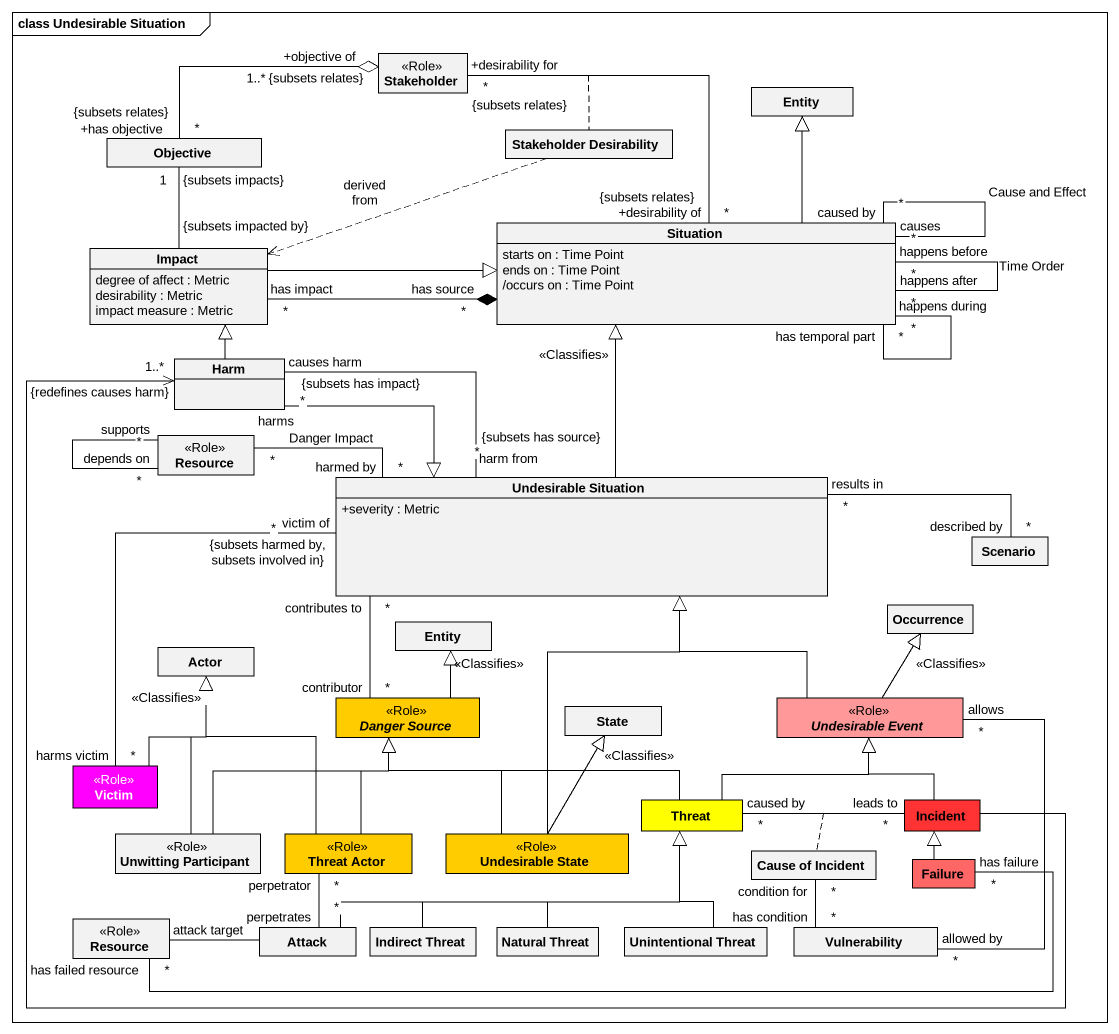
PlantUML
@startuml
mainframe class Undesirable Situation
hide circle
hide empty members
skinparam classAttributeIconSize 0
class Stakeholder <<Role>>
class "Entity" as Entity_
class Objective
class "Stakeholder Desirability" as Stakeholder_Desirability
class Impact {
  degree of affect : Metric
  desirability : Metric
  impact measure : Metric
}
class Situation {
  starts on : Time Point
  ends on : Time Point
  /occurs on : Time Point
}
class Harm
class Resource <<Role>>
class "Undesirable Situation" as Undesirable_Situation {
  +severity : Metric
}
class Scenario
class "Entity" as Entity__2
class Occurrence
class "Actor" as Actor_
abstract class "Danger Source" as Danger_Source <<Role>> #FFCC00
class "State" as State_
abstract class "Undesirable Event" as Undesirable_Event <<Role>> #FF9999
class Victim <<Role>> #FF00FF
class Threat #FFFF00
class Incident #FF3333
class "Unwitting Participant" as Unwitting_Participant <<Role>>
class "Threat Actor" as Threat_Actor <<Role>> #FFCC00
class "Undesirable State" as Undesirable_State <<Role>> #FFCC00
class "Cause of Incident" as Cause_of_Incident
class Failure #FF6666
class "Resource" as Resource_2 <<Role>>
class Attack
class "Indirect Threat" as Indirect_Threat
class "Natural Threat" as Natural_Threat
class "Unintentional Threat" as Unintentional_Threat
class Vulnerability
Stakeholder "+objective of\n1..*\n{subsets relates}" o-left- "+has objective\n{subsets relates}\n*" Objective
Stakeholder "+desirability for\n{subsets relates}\n*" -- "+desirability of\n{subsets relates}\n*" Situation
(Stakeholder, Situation) .. Stakeholder_Desirability
Stakeholder_Desirability .left.> Impact : derived from
Impact "{subsets impacted by}" -up- "1\n{subsets impacts}" Objective
Impact -right-|> Situation
Situation -up-|> Entity_
Situation "has source\n*" *-left- "has impact\n*" Impact
Situation "happens before\n*" -- "happens after\n*" Situation : Time Order
Situation "causes\n*" -- "caused by\n*" Situation : Cause and Effect
Situation "has temporal part\n*" -- "happens during\n*" Situation
Harm -up-|> Impact
Harm -right-|> Undesirable_Situation
Resource "depends on\n*" -- "supports\n*" Resource
Undesirable_Situation -up-|> Situation : <<Classifies>>
Undesirable_Situation "harm from\n{subsets has source}\n*" -left- "causes harm\n{subsets has impact}\n*" Harm
Undesirable_Situation "harmed by\n*" -left- "harms\n*" Resource : Danger Impact
Undesirable_Situation "results in\n*" -right- "described by\n*" Scenario
Undesirable_Situation "contributes to\n*" -- "contributor\n*" Danger_Source
Undesirable_Situation "victim of\n{subsets harmed by, subsets involved in}\n*" -left- "harms victim\n*" Victim
Danger_Source -up-|> Entity__2 : <<Classifies>>
Undesirable_Event -up-|> Undesirable_Situation
Undesirable_Event -up-|> Occurrence : <<Classifies>>
Victim -up-|> Actor_ : <<Classifies>>
Threat -left-|> Danger_Source
Threat -right-|> Undesirable_Event
Threat "caused by\n*" -right- "leads to\n*" Incident
(Threat, Incident) .. Cause_of_Incident
Incident -up-> "1..*\n{redefines causes harm}" Harm
Incident -up-|> Undesirable_Event
Unwitting_Participant -up-|> Actor_
Unwitting_Participant -up-|> Danger_Source
Threat_Actor -up-|> Actor_
Threat_Actor -up-|> Danger_Source
Threat_Actor "perpetrator\n*" -- "perpetrates\n*" Attack
Undesirable_State -up-|> Undesirable_Situation
Undesirable_State -up-|> Danger_Source
Undesirable_State -up-|> State_ : <<Classifies>>
Failure -up-|> Incident
Resource_2 "has failed resource\n*" -right- "has failure\n*" Failure
Attack -right-|> Threat
Attack -left- "attack target" Resource_2
Indirect_Threat -right-|> Threat
Natural_Threat -up-|> Threat
Unintentional_Threat -up-|> Threat
Vulnerability "allowed by\n*" -up- "allows\n*" Undesirable_Event
Vulnerability "has condition\n*" -up- "condition for\n*" Cause_of_Incident
@enduml
